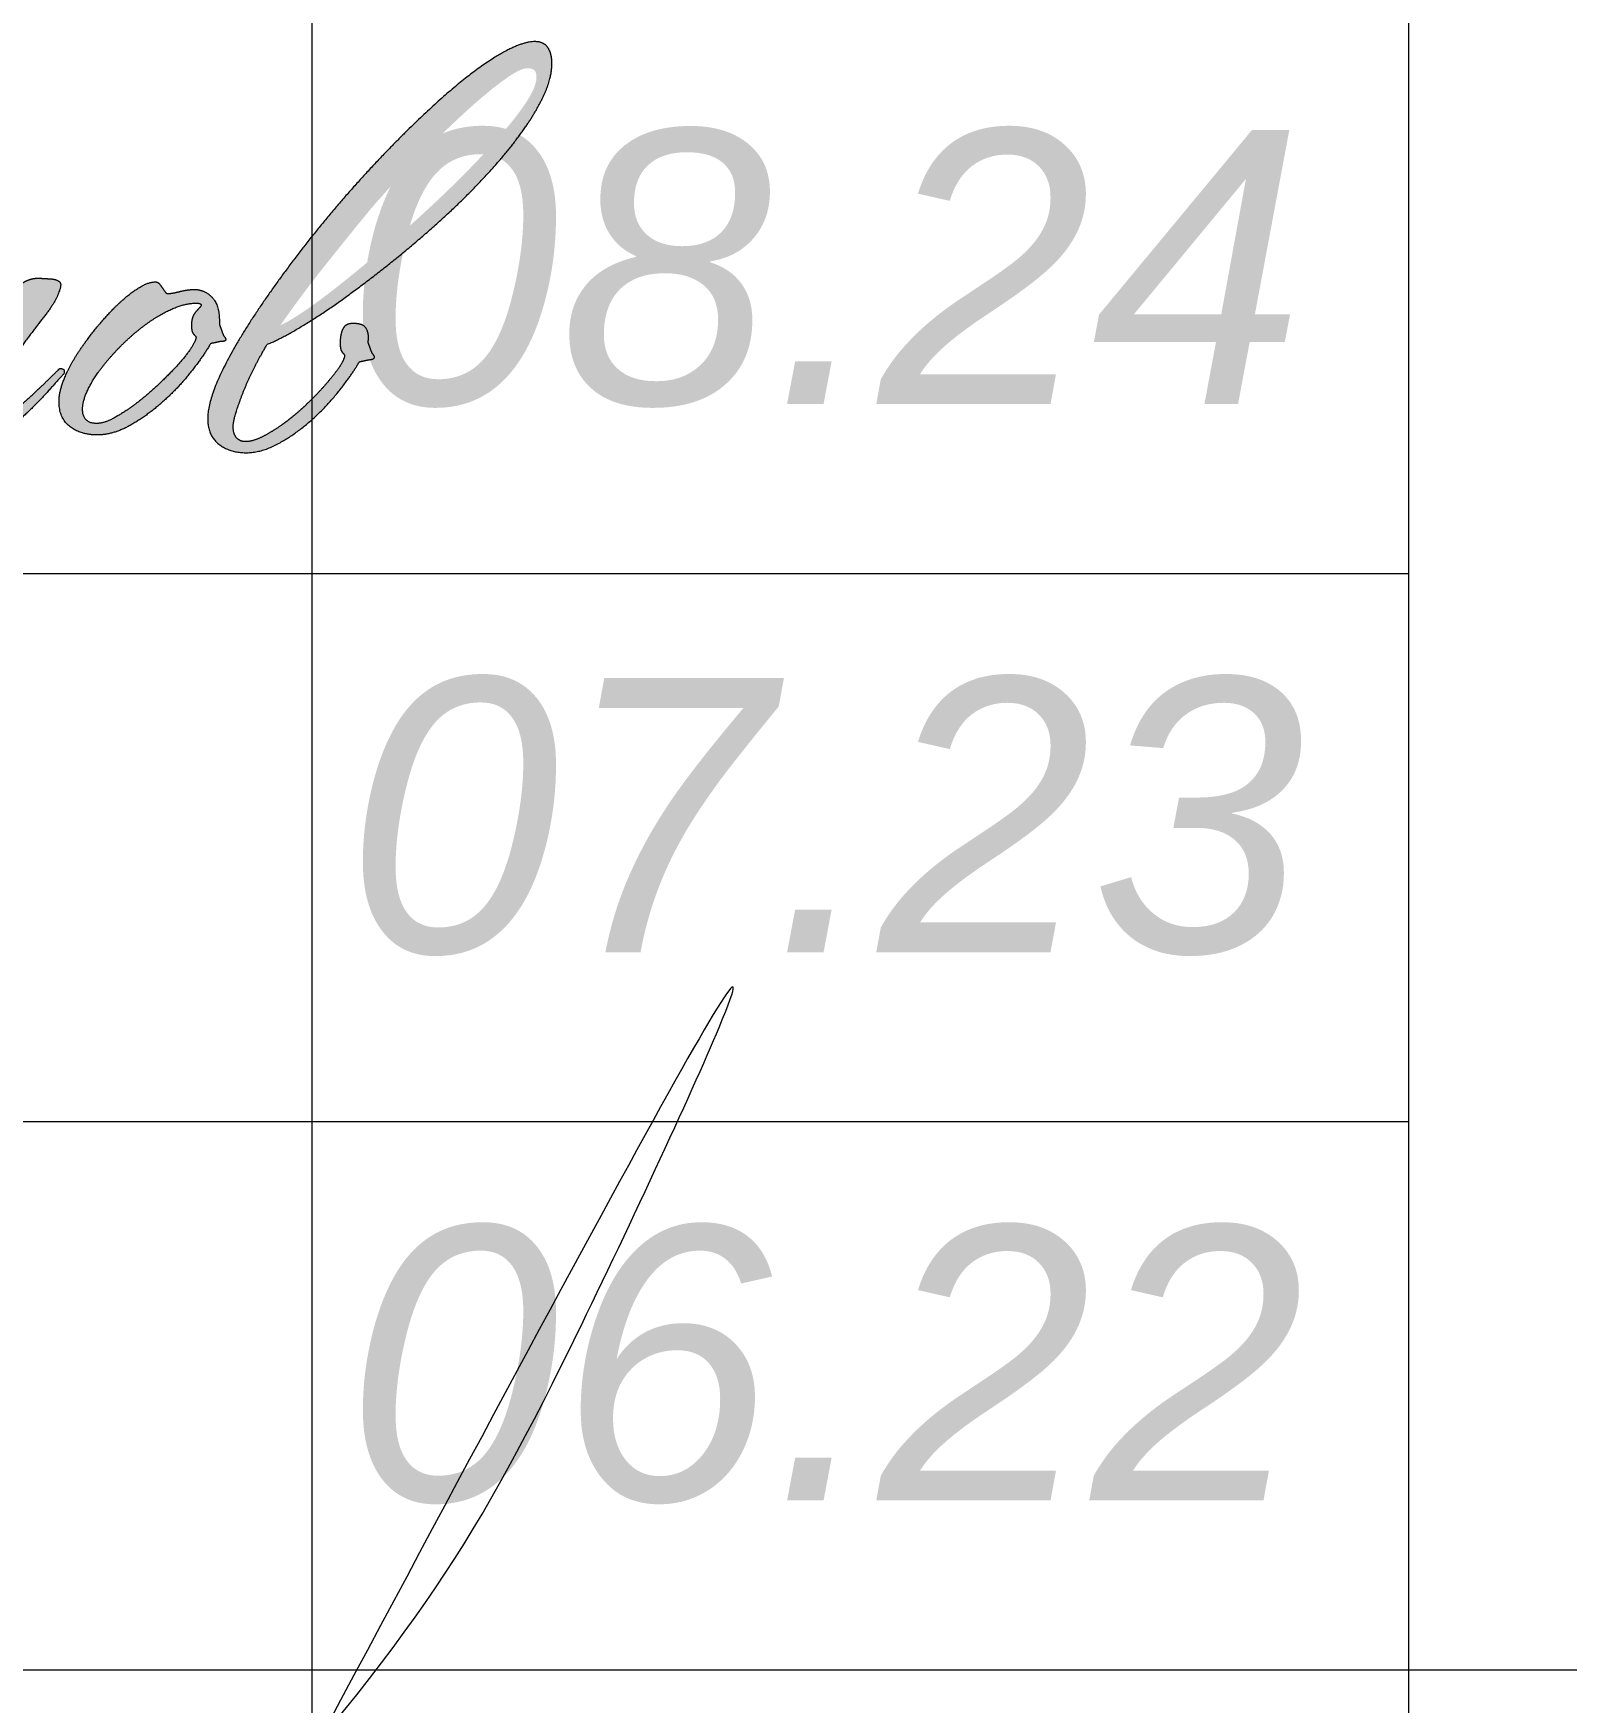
# Model space of a CAD drawing. Header units: metres. Extents: x 0 to 126, y 0 to 57.
# Drawn here: x 112.396 to 113.794, y 1.971 to 3.493 of the extents above; entities that cross this region are included whole.
import ezdxf
from ezdxf.enums import TextEntityAlignment as Align

# ---------------------------------------------------------------- set-up
doc = ezdxf.new("R2010")
doc.units = ezdxf.units.M
doc.layers.add('Level 63', color=7, linetype='Continuous', lineweight=0)
doc.styles.add('Arial', font='ariali.ttf')

# ---------------------------------------------------------------- blocks, each defined once
blk = doc.blocks.new('*U19')
at = {"linetype": 'Continuous', "lineweight": 0}
h = blk.add_hatch(color=5, dxfattribs=at)
edge = h.paths.add_edge_path()
edge.add_spline(control_points=[(557.8, -10.8), (560.6, -10.4), (562.9, -9.8), (565.3, -9.2), (566.5, -9.2)], knot_values=[0, 0, 0, 0.5, 0.5, 1, 1, 1], degree=2, periodic=0)
edge.add_spline(control_points=[(566.5, -9.2), (571.3, -8.4), (568.5, -5.2), (567.7, -4.4), (566.7, -1.7), (565.7, 1.1), (564.5, 4.3)], knot_values=[0, 0, 0, 0.333333, 0.333333, 0.666667, 0.666667, 1, 1, 1], degree=2, periodic=0)
edge.add_spline(control_points=[(564.5, 4.3), (564.5, 5.1), (564.7, 5.7), (564.9, 6.3), (564.9, 7.1), (564.9, 12.7), (562.5, 15.9), (560.2, 19), (552.6, 19), (547, 19), (544.8, 14.9), (542.7, 10.7), (542.7, 3.9), (542.7, -1.3), (544, -3), (545.4, -4.8), (546.2, -5.6)], knot_values=[0, 0, 0, 0.125, 0.125, 0.25, 0.25, 0.375, 0.375, 0.5, 0.5, 0.625, 0.625, 0.75, 0.75, 0.875, 0.875, 1, 1, 1], degree=2, periodic=0)
edge.add_spline(control_points=[(546.2, -5.6), (546.2, -8.8), (542.1, -15), (537.9, -21.1), (531.3, -28.7), (524.7, -36.3), (516.4, -44.2), (508, -52.2), (499.5, -58.5), (490.9, -64.9), (482.8, -69.1), (474.6, -73.3), (468.7, -73.3), (464.3, -73.3), (461.7, -70.3), (459.1, -67.3), (459.1, -61.7), (459.1, -57), (462.3, -47.4), (465.5, -37.9), (469.8, -27.9), (474.2, -18), (478.8, -9.4), (483.4, -0.9), (485.8, 2.7)], knot_values=[0, 0, 0, 0.083333, 0.083333, 0.166667, 0.166667, 0.25, 0.25, 0.333333, 0.333333, 0.416667, 0.416667, 0.5, 0.5, 0.583333, 0.583333, 0.666667, 0.666667, 0.75, 0.75, 0.833333, 0.833333, 0.916667, 0.916667, 1, 1, 1], degree=2, periodic=0)
edge.add_spline(control_points=[(485.8, 2.7), (497.3, 7.5), (513.4, 17.2), (529.5, 26.9), (547.6, 40.1), (565.7, 53.2), (585.2, 68.9), (604.7, 84.6), (623, 101.3), (640.5, 117.2), (656, 133.9), (671.5, 150.6), (683.1, 166.3), (694.6, 182), (701.4, 196.3), (708.2, 210.6), (708.2, 222.2)], knot_values=[0, 0, 0, 0.125, 0.125, 0.25, 0.25, 0.375, 0.375, 0.5, 0.5, 0.625, 0.625, 0.75, 0.75, 0.875, 0.875, 1, 1, 1], degree=2, periodic=0)
edge.add_spline(control_points=[(708.2, 222.2), (708.2, 230.1), (705, 234.7), (701.8, 239.3), (695, 239.3), (684.3, 239.3), (667.4, 229.3), (650.5, 219.4), (630.6, 202.5), (610.7, 185.6), (588.6, 163.3), (566.5, 141.1), (545.2, 116.6), (524, 92.2), (504.9, 66.7), (485.8, 41.3), (471, 18.2), (456.3, -4.9), (447.8, -23.9), (439.2, -43), (439.2, -55.4), (439.2, -68.5), (447.8, -75.2), (456.3, -82), (469.1, -82), (481.4, -82), (494.5, -74.8), (507.6, -67.7), (519.8, -56.9), (531.9, -46.2), (541.9, -33.7), (551.8, -21.1), (557.8, -10.8)], knot_values=[0, 0, 0, 0.0625, 0.0625, 0.125, 0.125, 0.1875, 0.1875, 0.25, 0.25, 0.3125, 0.3125, 0.375, 0.375, 0.4375, 0.4375, 0.5, 0.5, 0.5625, 0.5625, 0.625, 0.625, 0.6875, 0.6875, 0.75, 0.75, 0.8125, 0.8125, 0.875, 0.875, 0.9375, 0.9375, 1, 1, 1], degree=2, periodic=0)
edge = h.paths.add_edge_path(flags=16)
edge.add_spline(control_points=[(496, 17.6), (512.3, 41.1), (531, 64.5), (549.7, 88), (566.4, 108.3), (572.4, 115.4), (582.7, 126.6), (593.1, 137.7), (605, 149.9), (616.9, 162), (629.9, 174.3), (642.8, 186.7), (654.3, 196.4), (665.9, 206.2), (675, 212.3), (684.2, 218.5), (688.9, 218.5), (692.5, 218.5), (694.3, 217.1), (696.1, 215.7), (696.1, 211.3)], knot_values=[0, 0, 0, 0.1, 0.1, 0.2, 0.2, 0.3, 0.3, 0.4, 0.4, 0.5, 0.5, 0.6, 0.6, 0.7, 0.7, 0.8, 0.8, 0.9, 0.9, 1, 1, 1], degree=2, periodic=0)
edge.add_spline(control_points=[(696.1, 211.3), (696.1, 204.6), (689.3, 193.8), (682.6, 183.1), (671, 169.6), (659.5, 156), (644.6, 140.7), (629.7, 125.4), (613, 109.9), (595.4, 93.6), (577.7, 78.4), (560, 63.3), (544.3, 50.8), (528.6, 38.3), (515.9, 29.5), (503.1, 20.8), (496, 17.6)], knot_values=[0, 0, 0, 0.125, 0.125, 0.25, 0.25, 0.375, 0.375, 0.5, 0.5, 0.625, 0.625, 0.75, 0.75, 0.875, 0.875, 1, 1, 1], degree=2, periodic=0)
h = blk.add_hatch(color=5, dxfattribs=at)
edge = h.paths.add_edge_path()
edge.add_line((189.7, -44.9), (189.7, -43.4))
edge.add_spline(control_points=[(189.7, -43.4), (188.1, -39), (185.5, -38), (182.9, -37), (180.1, -37.4), (171.8, -37.8), (168, -43.8), (164.2, -49.8), (164.8, -56.5), (165.4, -63.3), (170.4, -68.9), (175.3, -74.5), (185.3, -74.5), (197.2, -73.7), (207.6, -67.4), (217.9, -61.2), (227.1, -52.3), (236.2, -43.3), (243.8, -32.6), (251.3, -21.8), (257.9, -11.9), (264.5, -1.9), (269.7, 6.2), (274.9, 14.4), (279.3, 18.3)], knot_values=[0, 0, 0, 0.083333, 0.083333, 0.166667, 0.166667, 0.25, 0.25, 0.333333, 0.333333, 0.416667, 0.416667, 0.5, 0.5, 0.583333, 0.583333, 0.666667, 0.666667, 0.75, 0.75, 0.833333, 0.833333, 0.916667, 0.916667, 1, 1, 1], degree=2, periodic=0)
edge.add_spline(control_points=[(279.3, 18.3), (278.1, 16.4), (272.9, 7.6), (267.7, -1.1), (262.3, -12.7), (256.9, -24.2), (252.9, -37.1), (248.9, -50.1), (249.7, -60.8)], knot_values=[0, 0, 0, 0.25, 0.25, 0.5, 0.5, 0.75, 0.75, 1, 1, 1], degree=2, periodic=0)
edge.add_spline(control_points=[(249.7, -60.8), (249.3, -70.8), (253.1, -73.5), (256.9, -76.1), (263.7, -74.1), (272.1, -71.7), (280.8, -65.2), (289.6, -58.8), (297.9, -50.9), (306.3, -42.9), (313.7, -34.8), (321, -26.6), (326.6, -20.6)], knot_values=[0, 0, 0, 0.166667, 0.166667, 0.333333, 0.333333, 0.5, 0.5, 0.666667, 0.666667, 0.833333, 0.833333, 1, 1, 1], degree=2, periodic=0)
edge.add_spline(control_points=[(326.6, -20.6), (327.8, -17.5), (326.2, -16.7), (324.6, -15.9), (323.4, -16.3)], knot_values=[0, 0, 0, 0.5, 0.5, 1, 1, 1], degree=2, periodic=0)
edge.add_spline(control_points=[(323.4, -16.3), (320.6, -19), (313.7, -25.8), (306.7, -32.6), (298.9, -39.7), (291.2, -46.9), (283.4, -52.9), (275.7, -58.8), (271.3, -60)], knot_values=[0, 0, 0, 0.25, 0.25, 0.5, 0.5, 0.75, 0.75, 1, 1, 1], degree=2, periodic=0)
edge.add_spline(control_points=[(271.3, -60), (265.7, -59.2), (266.9, -54.9)], knot_values=[0, 0, 0, 1, 1, 1], degree=2, periodic=0)
edge.add_spline(control_points=[(266.9, -54.9), (268.1, -40.5), (276.1, -26.2), (284, -11.9), (293.8, 1.2), (303.5, 14.4), (312.1, 25.3), (320.6, 36.3), (323, 43.8), (325.4, 49.8), (323.4, 51.6), (321.4, 53.4), (317.4, 53.8), (311.9, 54.2), (307.5, 54.4), (303.1, 54.6), (298.5, 52.8), (294, 51), (288.8, 45.8), (283.6, 40.6), (277.3, 30.7)], knot_values=[0, 0, 0, 0.1, 0.1, 0.2, 0.2, 0.3, 0.3, 0.4, 0.4, 0.5, 0.5, 0.6, 0.6, 0.7, 0.7, 0.8, 0.8, 0.9, 0.9, 1, 1, 1], degree=2, periodic=0)
edge.add_spline(control_points=[(277.3, 30.7), (267.7, 15.6), (257.5, -0.7), (247.4, -17.1), (237.4, -30.8), (227.5, -44.5), (217.5, -53.3), (207.6, -62), (197.6, -62.4), (193.2, -62.4), (190.5, -59.2), (187.7, -56.1), (189.7, -44.9)], knot_values=[0, 0, 0, 0.166667, 0.166667, 0.333333, 0.333333, 0.5, 0.5, 0.666667, 0.666667, 0.833333, 0.833333, 1, 1, 1], degree=2, periodic=0)
h = blk.add_hatch(color=5, dxfattribs=at)
edge = h.paths.add_edge_path()
edge.add_line((448.3, 18.5), (448.3, 20.9))
edge.add_spline(control_points=[(448.3, 20.9), (448.3, 34), (442.3, 39.8), (436.4, 45.6), (428.8, 45.6), (423.6, 45.6), (417.3, 44), (410.9, 42.4), (408.1, 42.4), (406.9, 42.4), (405.9, 43.8), (404.9, 45.2), (403.7, 46.9), (402.5, 48.7), (401.4, 50.1), (400.2, 51.5), (398.2, 51.5), (392.6, 51.5), (385, 46.7), (377.5, 42), (369.1, 34), (360.8, 26.1), (352.6, 16.1), (344.5, 6.2), (337.7, -4.1), (330.9, -14.5), (327, -24.4), (323, -34.3), (323, -41.9), (323, -55), (331.5, -61.6), (340.1, -68.1), (352.8, -68.1), (365.1, -68.1), (378.3, -60.8), (391.4, -53.4), (403.5, -42.7), (415.7, -32), (425.6, -19.4), (435.6, -6.9), (441.5, 3.4)], knot_values=[0, 0, 0, 0.05, 0.05, 0.1, 0.1, 0.15, 0.15, 0.2, 0.2, 0.25, 0.25, 0.3, 0.3, 0.35, 0.35, 0.4, 0.4, 0.45, 0.45, 0.5, 0.5, 0.55, 0.55, 0.6, 0.6, 0.65, 0.65, 0.7, 0.7, 0.75, 0.75, 0.8, 0.8, 0.85, 0.85, 0.9, 0.9, 0.95, 0.95, 1, 1, 1], degree=2, periodic=0)
edge.add_spline(control_points=[(441.5, 3.4), (444.3, 3.8), (446.7, 4.4), (449.1, 5), (450.3, 5), (455.1, 5), (452.3, 8.6)], knot_values=[0, 0, 0, 0.333333, 0.333333, 0.666667, 0.666667, 1, 1, 1], degree=2, periodic=0)
edge.add_spline(control_points=[(452.3, 8.6), (451.5, 9.4), (450.5, 12.4), (449.5, 15.3), (448.3, 18.5)], knot_values=[0, 0, 0, 0.5, 0.5, 1, 1, 1], degree=2, periodic=0)
edge = h.paths.add_edge_path(flags=16)
edge.add_spline(control_points=[(430.1, 8.6), (430.1, 5.5), (425.9, -0.7), (421.7, -6.9), (414.8, -14.5), (407.8, -22), (399.2, -30), (390.7, -38), (382.1, -44.4), (373.6, -50.7), (365.8, -54.9), (358.1, -59.1), (352.5, -59.1), (341.4, -59.1), (341.4, -47.9), (341.4, -41.6), (345.5, -32.8), (349.7, -24), (356.9, -14.9), (364, -5.7), (373.2, 3.3), (382.3, 12.2), (392.1, 19.2), (401.8, 26.2), (411.8, 30.6), (421.7, 34.9), (430.1, 34.9), (434.1, 34.9), (434.1, 33.3)], knot_values=[0, 0, 0, 0.071429, 0.071429, 0.142857, 0.142857, 0.214286, 0.214286, 0.285714, 0.285714, 0.357143, 0.357143, 0.428571, 0.428571, 0.5, 0.5, 0.571429, 0.571429, 0.642857, 0.642857, 0.714286, 0.714286, 0.785714, 0.785714, 0.857143, 0.857143, 0.928571, 0.928571, 1, 1, 1], degree=2, periodic=0)
edge.add_spline(control_points=[(434.1, 33.3), (434.1, 32.5), (430.3, 28.6), (426.5, 24.6), (426.5, 17.8), (426.5, 12.6), (427.9, 11), (429.3, 9.4), (430.1, 8.6)], knot_values=[0, 0, 0, 0.25, 0.25, 0.5, 0.5, 0.75, 0.75, 1, 1, 1], degree=2, periodic=0)
at = {"color": 5, "linetype": 'Continuous', "lineweight": 0, "flags": 128}
blk.add_lwpolyline([(448.3, 20.9), (448.3, 18.5)], dxfattribs=at)
at = {"color": 5, "linetype": 'Continuous', "lineweight": 0}
for points, knots in [([(708.2, 222.2), (708.2, 210.6), (701.4, 196.3), (694.6, 182), (683.1, 166.3), (671.5, 150.6), (656, 133.9), (640.5, 117.2), (623, 101.3), (604.7, 84.6), (585.2, 68.9), (565.7, 53.2), (547.6, 40.1), (529.5, 26.9), (513.4, 17.2), (497.3, 7.5), (485.8, 2.7), (483.4, -0.9), (478.8, -9.4), (474.2, -18), (469.8, -27.9), (465.5, -37.9), (462.3, -47.4), (459.1, -57), (459.1, -61.7), (459.1, -67.3), (461.7, -70.3), (464.3, -73.3), (468.7, -73.3), (474.6, -73.3), (482.8, -69.1), (490.9, -64.9), (499.5, -58.5), (508, -52.2), (516.4, -44.2), (524.7, -36.3), (531.3, -28.7), (537.9, -21.1), (542.1, -15), (546.2, -8.8), (546.2, -5.6), (545.4, -4.8), (544, -3), (542.7, -1.3), (542.7, 3.9), (542.7, 10.7), (544.8, 14.9), (547, 19), (552.6, 19), (560.2, 19), (562.5, 15.9), (564.9, 12.7), (564.9, 7.1), (564.9, 6.3), (564.7, 5.7), (564.5, 5.1), (564.5, 4.3), (565.7, 1.1), (566.7, -1.7), (567.7, -4.4), (568.5, -5.2), (571.3, -8.4), (566.5, -9.2), (565.3, -9.2), (562.9, -9.8), (560.6, -10.4), (557.8, -10.8), (551.8, -21.1), (541.9, -33.7), (531.9, -46.2), (519.8, -56.9), (507.6, -67.7), (494.5, -74.8), (481.4, -82), (469.1, -82), (456.3, -82), (447.8, -75.2), (439.2, -68.5), (439.2, -55.4), (439.2, -43), (447.8, -23.9), (456.3, -4.9), (471, 18.2), (485.8, 41.3), (504.9, 66.7), (524, 92.2), (545.2, 116.6), (566.5, 141.1), (588.6, 163.3), (610.7, 185.6), (630.6, 202.5), (650.5, 219.4), (667.4, 229.3), (684.3, 239.3), (695, 239.3), (701.8, 239.3), (705, 234.7), (708.2, 230.1), (708.2, 222.2)], [0, 0, 0, 0.020408, 0.020408, 0.040816, 0.040816, 0.061224, 0.061224, 0.081633, 0.081633, 0.102041, 0.102041, 0.122449, 0.122449, 0.142857, 0.142857, 0.163265, 0.163265, 0.183673, 0.183673, 0.204082, 0.204082, 0.22449, 0.22449, 0.244898, 0.244898, 0.265306, 0.265306, 0.285714, 0.285714, 0.306122, 0.306122, 0.326531, 0.326531, 0.346939, 0.346939, 0.367347, 0.367347, 0.387755, 0.387755, 0.408163, 0.408163, 0.428571, 0.428571, 0.44898, 0.44898, 0.469388, 0.469388, 0.489796, 0.489796, 0.510204, 0.510204, 0.530612, 0.530612, 0.55102, 0.55102, 0.571429, 0.571429, 0.591837, 0.591837, 0.612245, 0.612245, 0.632653, 0.632653, 0.653061, 0.653061, 0.673469, 0.673469, 0.693878, 0.693878, 0.714286, 0.714286, 0.734694, 0.734694, 0.755102, 0.755102, 0.77551, 0.77551, 0.795918, 0.795918, 0.816327, 0.816327, 0.836735, 0.836735, 0.857143, 0.857143, 0.877551, 0.877551, 0.897959, 0.897959, 0.918367, 0.918367, 0.938776, 0.938776, 0.959184, 0.959184, 0.979592, 0.979592, 1, 1, 1]), ([(277.3, 30.7), (283.6, 40.6), (288.8, 45.8), (294, 51), (298.5, 52.8), (303.1, 54.6), (307.5, 54.4), (311.9, 54.2), (317.4, 53.8), (321.4, 53.4), (323.4, 51.6), (325.4, 49.8), (323, 43.8), (320.6, 36.3), (312.1, 25.3), (303.5, 14.4), (293.8, 1.2), (284, -11.9), (276.1, -26.2), (268.1, -40.5), (266.9, -54.9), (265.7, -59.2), (271.3, -60), (275.7, -58.8), (283.4, -52.9), (291.2, -46.9), (298.9, -39.7), (306.7, -32.6), (313.7, -25.8), (320.6, -19), (323.4, -16.3), (324.6, -15.9), (326.2, -16.7), (327.8, -17.5), (326.6, -20.6), (321, -26.6), (313.7, -34.8), (306.3, -42.9), (297.9, -50.9), (289.6, -58.8), (280.8, -65.2), (272.1, -71.7), (263.7, -74.1), (256.9, -76.1), (253.1, -73.5), (249.3, -70.8), (249.7, -60.8), (248.9, -50.1), (252.9, -37.1), (256.9, -24.2), (262.3, -12.7), (267.7, -1.1), (272.9, 7.6), (278.1, 16.4), (279.3, 18.3), (274.9, 14.4), (269.7, 6.2), (264.5, -1.9), (257.9, -11.9), (251.3, -21.8), (243.8, -32.6), (236.2, -43.3), (227.1, -52.3), (217.9, -61.2), (207.6, -67.4), (197.2, -73.7), (185.3, -74.5), (175.3, -74.5), (170.4, -68.9), (165.4, -63.3), (164.8, -56.5), (164.2, -49.8), (168, -43.8), (171.8, -37.8), (180.1, -37.4), (182.9, -37), (185.5, -38), (188.1, -39), (189.7, -43.4)], [0, 0, 0, 0.025641, 0.025641, 0.051282, 0.051282, 0.076923, 0.076923, 0.102564, 0.102564, 0.128205, 0.128205, 0.153846, 0.153846, 0.179487, 0.179487, 0.205128, 0.205128, 0.230769, 0.230769, 0.25641, 0.25641, 0.282051, 0.282051, 0.307692, 0.307692, 0.333333, 0.333333, 0.358974, 0.358974, 0.384615, 0.384615, 0.410256, 0.410256, 0.435897, 0.435897, 0.461538, 0.461538, 0.487179, 0.487179, 0.512821, 0.512821, 0.538462, 0.538462, 0.564103, 0.564103, 0.589744, 0.589744, 0.615385, 0.615385, 0.641026, 0.641026, 0.666667, 0.666667, 0.692308, 0.692308, 0.717949, 0.717949, 0.74359, 0.74359, 0.769231, 0.769231, 0.794872, 0.794872, 0.820513, 0.820513, 0.846154, 0.846154, 0.871795, 0.871795, 0.897436, 0.897436, 0.923077, 0.923077, 0.948718, 0.948718, 0.974359, 0.974359, 1, 1, 1]), ([(452.3, 8.6), (455.1, 5), (450.3, 5), (449.1, 5), (446.7, 4.4), (444.3, 3.8), (441.5, 3.4), (435.6, -6.9), (425.6, -19.4), (415.7, -32), (403.5, -42.7), (391.4, -53.4), (378.3, -60.8), (365.1, -68.1), (352.8, -68.1), (340.1, -68.1), (331.5, -61.6), (323, -55), (323, -41.9), (323, -34.3), (327, -24.4), (330.9, -14.5), (337.7, -4.1), (344.5, 6.2), (352.6, 16.1), (360.8, 26.1), (369.1, 34), (377.5, 42), (385, 46.7), (392.6, 51.5), (398.2, 51.5), (400.2, 51.5), (401.4, 50.1), (402.5, 48.7), (403.7, 46.9), (404.9, 45.2), (405.9, 43.8), (406.9, 42.4), (408.1, 42.4), (410.9, 42.4), (417.3, 44), (423.6, 45.6), (428.8, 45.6), (436.4, 45.6), (442.3, 39.8), (448.3, 34), (448.3, 20.9)], [0, 0, 0, 0.043478, 0.043478, 0.086957, 0.086957, 0.130435, 0.130435, 0.173913, 0.173913, 0.217391, 0.217391, 0.26087, 0.26087, 0.304348, 0.304348, 0.347826, 0.347826, 0.391304, 0.391304, 0.434783, 0.434783, 0.478261, 0.478261, 0.521739, 0.521739, 0.565217, 0.565217, 0.608696, 0.608696, 0.652174, 0.652174, 0.695652, 0.695652, 0.73913, 0.73913, 0.782609, 0.782609, 0.826087, 0.826087, 0.869565, 0.869565, 0.913043, 0.913043, 0.956522, 0.956522, 1, 1, 1]), ([(434.1, 33.3), (434.1, 34.9), (430.1, 34.9), (421.7, 34.9), (411.8, 30.6), (401.8, 26.2), (392.1, 19.2), (382.3, 12.2), (373.2, 3.3), (364, -5.7), (356.9, -14.9), (349.7, -24), (345.5, -32.8), (341.4, -41.6), (341.4, -47.9), (341.4, -59.1), (352.5, -59.1), (358.1, -59.1), (365.8, -54.9), (373.6, -50.7), (382.1, -44.4), (390.7, -38), (399.2, -30), (407.8, -22), (414.8, -14.5), (421.7, -6.9), (425.9, -0.7), (430.1, 5.5), (430.1, 8.6), (429.3, 9.4), (427.9, 11), (426.5, 12.6), (426.5, 17.8), (426.5, 24.6), (430.3, 28.6), (434.1, 32.5), (434.1, 33.3)], [0, 0, 0, 0.055556, 0.055556, 0.111111, 0.111111, 0.166667, 0.166667, 0.222222, 0.222222, 0.277778, 0.277778, 0.333333, 0.333333, 0.388889, 0.388889, 0.444444, 0.444444, 0.5, 0.5, 0.555556, 0.555556, 0.611111, 0.611111, 0.666667, 0.666667, 0.722222, 0.722222, 0.777778, 0.777778, 0.833333, 0.833333, 0.888889, 0.888889, 0.944444, 0.944444, 1, 1, 1]), ([(448.3, 18.5), (449.5, 15.3), (450.5, 12.4), (451.5, 9.4), (452.3, 8.6)], [0, 0, 0, 0.5, 0.5, 1, 1, 1])]:
    blk.add_open_spline(points, degree=2, knots=knots, dxfattribs=at)

msp = doc.modelspace()

# ---------------------------------------------------------------- linework, layer by layer
at = {"color": 5, "linetype": 'Continuous', "lineweight": 0}
msp.add_open_spline([(111.15398, 1.491288), (111.191962, 1.568766), (111.244364, 1.67566), (111.27995, 1.803858), (111.290856, 1.872436), (111.250982, 1.912363), (111.185773, 1.90567), (111.121077, 1.863445), (111.07334, 1.805321), (111.049434, 1.741959), (111.052612, 1.68143), (111.068934, 1.613658), (111.106892, 1.556433), (111.166042, 1.524089), (111.232226, 1.510884), (111.297204, 1.53439), (111.35438, 1.557389), (111.424156, 1.610374), (111.467786, 1.721532), (111.532452, 1.84295), (111.58316, 1.962099), (111.641485, 2.044129), (111.662864, 2.10585), (111.705157, 2.123209), (111.707827, 2.082748), (111.696307, 2.047041), (111.581615, 1.912526), (111.501438, 1.71483), (111.439455, 1.556896), (111.36811, 1.49036), (111.352228, 1.527415), (111.343115, 1.565154), (111.332293, 1.641941), (111.387909, 1.786791), (111.433037, 1.903963), (111.655562, 2.272167), (111.388876, 1.83407), (111.627849, 2.091209), (111.306651, 1.615502), (111.487435, 1.886926), (111.564437, 1.941165), (111.645437, 1.925312), (111.666108, 1.845533), (111.675138, 1.719104), (111.641657, 1.555067), (111.523078, 1.478216), (111.437902, 1.438858), (111.356548, 1.438065), (111.285056, 1.455938), (111.260258, 1.501903), (111.255501, 1.543746), (111.26692, 1.615463), (111.39342, 1.606646), (111.610256, 1.920779), (111.302977, 1.469688), (111.501232, 1.608083), (111.580106, 1.649749), (111.638886, 1.859996), (111.382483, 1.436402), (111.628425, 1.633482), (111.744291, 1.888387), (111.462627, 1.41884), (111.72369, 1.629088), (111.845628, 1.876157), (111.554976, 1.448156), (111.832353, 1.62597), (111.954018, 1.879938), (111.681744, 1.426264), (111.942719, 1.64072), (112.053495, 1.865484), (111.77686, 1.381366), (112.069197, 1.663389), (112.134377, 1.829665), (111.850078, 1.341325), (112.225134, 1.688547), (112.279194, 1.894109), (111.961818, 1.332926), (112.354499, 1.690966), (112.350419, 1.917933), (112.109886, 1.32876), (112.70634, 1.975046), (112.821609, 2.149992), (113.367446, 3.328736), (111.687224, 0.03102), (112.219781, 1.364298), (112.370675, 1.515882), (112.648255, 1.850973), (112.528385, 1.583037), (112.066914, 1.666563), (112.470918, 1.676536), (112.721604, 1.682724)], degree=3, knots=[0, 0, 0, 0, 0.2562803, 0.35358131, 0.40678523, 0.45094735, 0.50022762, 0.5895394, 0.67824255, 0.72113857, 0.78975517, 0.85562161, 0.92991295, 0.98679576, 1.05448192, 1.1249347, 1.18917495, 1.23986579, 1.38259334, 1.53390398, 1.65670756, 1.76916643, 1.83324141, 1.85121801, 1.87707966, 1.91962692, 1.97499053, 2.39009158, 2.51162758, 2.56418298, 2.58852978, 2.61037254, 2.68621419, 2.81419414, 3.04160798, 3.2381323, 3.45802267, 3.5421509, 3.79969533, 3.96458073, 4.05022603, 4.10845602, 4.17428617, 4.27152895, 4.50532037, 4.61411437, 4.68406626, 4.78334217, 4.85804725, 4.88307699, 4.93425253, 4.9874476, 5.06803128, 5.27331362, 5.5282089, 5.59686537, 5.8149899, 5.86181434, 6.11214899, 6.27911565, 6.41975527, 6.68066542, 6.88677707, 7.00732958, 7.25736927, 7.45442331, 7.58429801, 7.83003992, 8.04795629, 8.14390178, 8.38319961, 8.65873969, 8.67189046, 8.88794259, 9.22129618, 9.23159379, 9.50218297, 9.82025737, 9.84920244, 10.12003396, 10.49515185, 11.09640188, 11.41673753, 13.37173748, 13.84092558, 14.20828029, 14.42485585, 14.53609079, 14.80808907, 15.2528297, 15.2528297, 15.2528297, 15.2528297], dxfattribs=at)
at = {"layer": 'Level 63', "color": 7, "linetype": 'Continuous', "lineweight": 13}
for p, q in [((112.649771, 6.000471), (112.649771, 0.500471)), ((113.649771, 6.000471), (113.649771, 0.500471)), ((113.649771, 2.000471), (125.649771, 2.000471))]:
    msp.add_line(p, q, dxfattribs=at)
at = {"layer": 'Level 63', "color": 7, "linetype": 'Continuous', "lineweight": 0}
for p, q in [((107.149771, 3.000471), (113.649771, 3.000471)), ((107.149771, 2.500471), (113.649771, 2.500471)), ((107.149771, 2.000471), (113.649771, 2.000471))]:
    msp.add_line(p, q, dxfattribs=at)

# ---------------------------------------------------------------- block references
at = {"color": 5, "linetype": 'Continuous', "lineweight": 0, "xscale": 0.001166982693818, "yscale": 0.001166982693818, "zscale": 0.001}
msp.add_blockref('*U19', (112.042244, 3.206164), dxfattribs=at)

# ---------------------------------------------------------------- texts
at = {"color": 18, "linetype": 'Continuous', "lineweight": 13, "true_color": 0x000000, "style": 'Arial'}
for s, p in [('08.24', (113.118045, 3.404947)), ('07.23', (113.118045, 2.904947)), ('06.22', (113.118045, 2.404947))]:
    msp.add_text(s, height=0.25, dxfattribs=at).set_placement(p, align=Align.TOP_CENTER)

doc.saveas('drawing.dxf')
